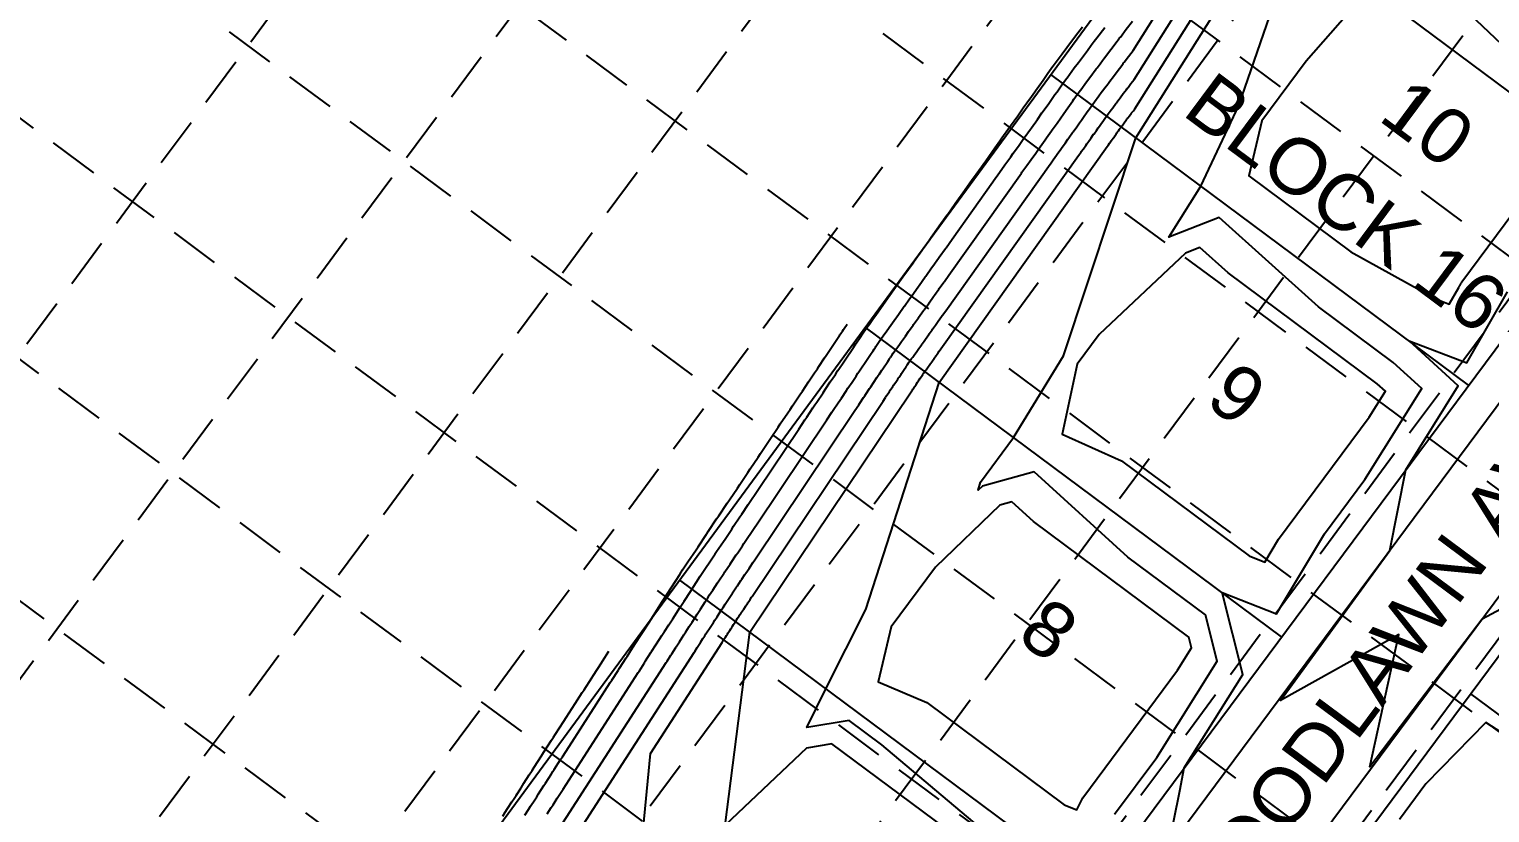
# Model space of a CAD drawing. Header units: feet. Extents: x 2260 to 6199, y 3666 to 7344.
# Drawn here: x 3161.6 to 3555.1, y 6306.2 to 6517.3 of the extents above; entities that cross this region are included whole.
import ezdxf
from ezdxf.enums import TextEntityAlignment as Align

# ---------------------------------------------------------------- set-up
doc = ezdxf.new("R2010")
doc.units = ezdxf.units.FT
doc.header["$LTSCALE"] = 40
doc.header["$MEASUREMENT"] = 0
doc.linetypes.add('HIDDEN', pattern=[0.375, 0.25, -0.125])
for name, color, linetype in [('BOUNDARY-LINE', 1, 'CONTINUOUS'), ('EOP-PROP', 4, 'CONTINUOUS'), ('FLOW-ARROWS', 253, 'CONTINUOUS'), ('GRID', 254, 'HIDDEN'), ('LOT-NOS', 4, 'CONTINUOUS'), ('lots-line', 4, 'CONTINUOUS'), ('PC', 43, 'CONTINUOUS'), ('ST-ROW', 2, 'CONTINUOUS'), ('STREET-NAME', 3, 'CONTINUOUS')]:
    doc.layers.add(name, color=color, linetype=linetype)
doc.styles.get("Standard").update_dxf_attribs({"font": 'ARIAL.TTF'})

msp = doc.modelspace()

# ---------------------------------------------------------------- linework, layer by layer
at = {"layer": 'BOUNDARY-LINE', "color": 7}
msp.add_line((3173.84, 6147.13), (3710.09, 6877.07), dxfattribs=at)
at = {"layer": 'EOP-PROP', "color": 7}
for p, q in [((3575.21, 6440.26), (3291.97, 6059.19)), ((3600.09, 6421.76), (3316.84, 6040.68))]:
    msp.add_line(p, q, dxfattribs=at)
at = {"layer": 'FLOW-ARROWS', "color": 7}
for points in [[(3502.82, 6508.21, 0, 1.67, 0), (3499.17, 6504.79, 0, 0, 0), (3494.06, 6500.01, 0, 0, 0)], [(3487.07, 6487.85, 0, 1.67, 0), (3489.29, 6492.33, 0, 0, 0), (3491.76, 6497.31, 0, 0, 0)], [(3514.18, 6445.82, 0, 1.67, 0), (3510.17, 6448.8, 0, 0, 0), (3499.02, 6457.1, 0, 0, 0)], [(3453.4, 6439.72, 0, 1.67, 0), (3449.75, 6436.31, 0, 0, 0), (3444.64, 6431.52, 0, 0, 0)], [(3437.65, 6419.36, 0, 1.67, 0), (3439.87, 6423.84, 0, 0, 0), (3442.33, 6428.82, 0, 0, 0)], [(3465.69, 6377.25, 0, 1.67, 0), (3461.68, 6380.23, 0, 0, 0), (3450.53, 6388.53, 0, 0, 0)], [(3403.02, 6371.95, 0, 1.67, 0), (3399.37, 6368.53, 0, 0, 0), (3394.26, 6363.75, 0, 0, 0)], [(3387.27, 6351.58, 0, 1.67, 0), (3389.49, 6356.06, 0, 0, 0), (3391.96, 6361.04, 0, 0, 0)], [(3552.64, 6337.5, 0, 1.67, 0), (3556.66, 6334.51, 0, 0, 0), (3562.47, 6330.18, 0, 0, 0)], [(3417.61, 6311.81, 0, 1.67, 0), (3413.6, 6314.8, 0, 0, 0), (3402.45, 6323.1, 0, 0, 0)]]:
    msp.add_lwpolyline(points, format="xyseb", dxfattribs=at)
at = {"layer": 'GRID', "linetype": 'HIDDEN', "ltscale": 1.35}
for p, q in [((3687.59, 7142.82), (2598.11, 5673.12)), ((3729.57, 7111.7), (2640.09, 5642)), ((3771.54, 7080.59), (2682.06, 5610.89)), ((3813.52, 7049.47), (2724.04, 5579.77)), ((3855.49, 7018.35), (2766.01, 5548.66)), ((3897.47, 6987.24), (2807.99, 5517.54)), ((3939.44, 6956.12), (2849.96, 5486.42)), ((3981.42, 6925.01), (2891.93, 5455.31)), ((3146.15, 6763.08), (5748.58, 4833.91)), ((3115.04, 6721.11), (5717.47, 4791.93)), ((3083.92, 6679.13), (5686.35, 4749.96)), ((3052.8, 6637.16), (5655.24, 4707.99)), ((3021.69, 6595.18), (5624.12, 4666.01)), ((2990.57, 6553.21), (5593.01, 4624.04)), ((2959.46, 6511.23), (5561.89, 4582.06))]:
    msp.add_line(p, q, dxfattribs=at)
at = {"layer": 'lots-line', "color": 7}
for p, q in [((3549.36, 6421.39), (3436.79, 6505.06)), ((3498.98, 6353.62), (3386.79, 6437)), ((3448.6, 6285.84), (3336.8, 6368.94)), ((3549.87, 6338.27), (3642.17, 6269.67))]:
    msp.add_line(p, q, dxfattribs=at)
at = {"layer": 'PC', "color": 43, "flags": 128}
for points, elevation in [([(3453.97, 6305.83), (3465.33, 6321.12), (3481.65, 6347.07), (3478.46, 6359.54), (3457.52, 6375.1), (3432.36, 6398.09), (3418.37, 6394.21), (3417.24, 6393.12), (3417.86, 6395.26), (3426.77, 6407.29), (3440.27, 6429.29), (3459.69, 6488.04), (3502.06, 6555.41)], 567), ([(3468.45, 6296.62), (3471.53, 6312.13), (3472.76, 6318.34), (3488.58, 6343.49), (3482.93, 6365.55), (3497.6, 6359.77), (3510.56, 6381.39), (3521.41, 6395.98), (3536.76, 6420.49), (3529.03, 6427.56), (3508.96, 6442.48), (3482.13, 6466.6), (3468.57, 6461.32), (3477.2, 6475.03), (3487.49, 6496.75), (3508.31, 6557.13)], 566), ([(3408.5, 6301.99), (3377.86, 6324.77), (3370.99, 6323.63), (3349.07, 6302.89), (3355.78, 6354.83), (3399.2, 6419.64), (3399.54, 6420.14), (3399.64, 6420.29), (3399.97, 6420.79), (3400.07, 6420.94), (3400.18, 6421.09), (3400.51, 6421.6), (3400.63, 6421.77), (3400.9, 6422.18), (3401.17, 6422.58), (3401.3, 6422.77), (3401.36, 6422.87), (3401.63, 6423.26), (3401.7, 6423.36), (3402.15, 6424.04), (3402.3, 6424.26), (3402.32, 6424.29), (3402.38, 6424.39), (3402.43, 6424.46), (3402.48, 6424.53), (3402.51, 6424.57), (3402.64, 6424.77), (3402.87, 6425.11), (3402.95, 6425.22), (3403.05, 6425.35), (3403.2, 6425.56), (3403.39, 6425.84), (3403.73, 6426.31), (3404.02, 6426.72), (3404.42, 6427.28), (3404.43, 6427.29), (3404.43, 6427.29), (3404.47, 6427.35), (3404.73, 6427.71), (3404.9, 6427.96), (3404.92, 6427.98), (3405.36, 6428.6), (3405.42, 6428.68), (3405.83, 6429.25), (3405.86, 6429.31), (3406.26, 6429.86), (3406.26, 6429.86), (3406.34, 6429.98), (3406.73, 6430.53), (3406.77, 6430.58), (3407.18, 6431.16), (3407.23, 6431.22), (3407.63, 6431.79), (3444.3, 6483.3), (3444.37, 6483.4), (3445.01, 6484.3), (3445.03, 6484.32), (3445.59, 6485.11), (3446.22, 6485.99), (3446.49, 6486.38), (3447.05, 6487.16), (3447.49, 6487.78), (3447.67, 6488.03), (3448.35, 6488.99), (3448.45, 6489.13), (3449.09, 6490.03), (3449.59, 6490.72), (3449.92, 6491.19), (3450.32, 6491.76), (3450.99, 6492.69), (3451.22, 6493.01), (3451.37, 6493.23), (3451.8, 6493.86), (3452.26, 6494.47), (3452.29, 6494.51), (3453.07, 6495.57), (3453.51, 6496.16), (3454.37, 6497.32), (3454.48, 6497.46), (3454.9, 6498.02), (3455.22, 6498.45), (3455.49, 6498.81), (3456.34, 6499.94), (3457.18, 6501.05), (3457.32, 6501.24), (3457.43, 6501.37), (3457.52, 6501.49), (3457.61, 6501.62), (3458.41, 6502.66), (3459.24, 6503.74), (3489.57, 6551.97)], 569), ([(3428.88, 6292.83), (3391.28, 6324.54), (3382.53, 6331.05), (3371.13, 6329.16), (3376.22, 6339.64), (3387, 6361), (3406.77, 6422.15), (3452, 6485.67), (3452.03, 6485.72), (3452.35, 6486.17), (3452.36, 6486.18), (3452.64, 6486.58), (3452.95, 6487.02), (3453.09, 6487.21), (3453.37, 6487.6), (3453.59, 6487.91), (3453.68, 6488.04), (3454.02, 6488.52), (3454.07, 6488.59), (3454.39, 6489.03), (3454.64, 6489.38), (3454.81, 6489.62), (3455.01, 6489.9), (3455.34, 6490.37), (3455.45, 6490.53), (3455.53, 6490.63), (3455.75, 6490.95), (3455.97, 6491.26), (3455.99, 6491.28), (3456.38, 6491.81), (3456.6, 6492.1), (3457.03, 6492.68), (3457.09, 6492.75), (3457.29, 6493.03), (3457.46, 6493.25), (3457.59, 6493.43), (3458.02, 6493.99), (3458.44, 6494.55), (3458.51, 6494.64), (3458.56, 6494.71), (3458.6, 6494.77), (3458.65, 6494.83), (3459.05, 6495.35), (3459.46, 6495.89), (3495.82, 6553.69)], 568), ([(3326.09, 6292.41), (3328.96, 6322.16), (3348.25, 6352.12), (3348.33, 6352.25), (3348.67, 6352.78), (3348.75, 6352.9), (3349.11, 6353.46), (3349.16, 6353.54), (3349.45, 6353.99), (3349.69, 6354.36), (3349.85, 6354.61), (3350.02, 6354.88), (3350.32, 6355.35), (3350.58, 6355.74), (3350.86, 6356.17), (3351.04, 6356.45), (3351.34, 6356.93), (3351.76, 6357.58), (3352, 6357.94), (3352.15, 6358.19), (3352.44, 6358.62), (3352.88, 6359.28), (3352.99, 6359.45), (3353.44, 6360.12), (3353.45, 6360.13), (3353.53, 6360.27), (3353.99, 6360.94), (3354.1, 6361.11), (3354.56, 6361.79), (3354.68, 6361.97), (3355.1, 6362.6), (3355.23, 6362.8), (3355.66, 6363.43), (3355.79, 6363.64), (3356.22, 6364.27), (3356.35, 6364.47), (3391.63, 6417.13), (3392.3, 6418.13), (3392.5, 6418.42), (3393.17, 6419.42), (3393.37, 6419.72), (3393.58, 6420.04), (3394.26, 6421.04), (3394.48, 6421.38), (3395.03, 6422.2), (3395.57, 6423.01), (3395.82, 6423.38), (3395.95, 6423.58), (3396.48, 6424.36), (3396.62, 6424.57), (3397.52, 6425.92), (3397.82, 6426.36), (3397.86, 6426.42), (3397.99, 6426.62), (3398.09, 6426.77), (3398.18, 6426.9), (3398.24, 6426.99), (3398.51, 6427.39), (3398.96, 6428.07), (3399.13, 6428.29), (3399.32, 6428.55), (3399.62, 6428.98), (3400.01, 6429.52), (3400.69, 6430.47), (3401.27, 6431.29), (3402.06, 6432.4), (3402.08, 6432.42), (3402.08, 6432.43), (3402.16, 6432.55), (3402.68, 6433.27), (3403.03, 6433.76), (3403.06, 6433.81), (3403.94, 6435.04), (3404.06, 6435.21), (3404.88, 6436.35), (3404.95, 6436.46), (3405.74, 6437.56), (3405.74, 6437.57), (3405.91, 6437.81), (3406.69, 6438.9), (3406.77, 6439.02), (3407.59, 6440.16), (3407.68, 6440.29), (3408.49, 6441.43), (3436.61, 6480.93), (3436.71, 6481.07), (3437.67, 6482.42), (3437.7, 6482.45), (3438.55, 6483.65), (3439.48, 6484.96), (3439.89, 6485.54), (3440.73, 6486.71), (3441.4, 6487.65), (3441.66, 6488.03), (3442.68, 6489.46), (3442.83, 6489.67), (3443.79, 6491.02), (3444.54, 6492.06), (3445.04, 6492.77), (3445.64, 6493.61), (3446.64, 6495.02), (3446.98, 6495.49), (3447.21, 6495.82), (3447.86, 6496.76), (3448.54, 6497.69), (3448.58, 6497.74), (3449.76, 6499.33), (3450.42, 6500.22), (3451.71, 6501.96), (3451.88, 6502.17), (3452.5, 6503.01), (3452.99, 6503.66), (3453.39, 6504.2), (3454.67, 6505.89), (3455.93, 6507.56), (3456.14, 6507.83), (3456.29, 6508.03), (3456.43, 6508.21), (3456.58, 6508.41), (3457.77, 6509.97), (3459.01, 6511.59), (3483.33, 6550.24)], 570), ([(3561.61, 6510.08), (3532.72, 6537.47)], 565), ([(3521.35, 6526.62), (3505.6, 6508.67), (3493.66, 6492.62), (3490.14, 6477.82), (3517.65, 6457.37), (3540.57, 6444.63), (3544.16, 6443.27), (3546.69, 6447.69), (3546.76, 6447.81), (3546.83, 6447.94), (3546.9, 6448.06), (3546.97, 6448.19), (3547.04, 6448.31), (3547.1, 6448.43), (3547.17, 6448.55), (3547.23, 6448.67), (3547.3, 6448.78), (3547.36, 6448.9), (3547.42, 6449.02), (3547.49, 6449.13), (3547.55, 6449.24), (3572.95, 6483.42)], 566), ([(3302.13, 6289.48), (3340.72, 6349.42), (3340.88, 6349.67), (3341.57, 6350.74), (3341.72, 6350.98), (3342.44, 6352.09), (3342.54, 6352.24), (3343.12, 6353.15), (3343.6, 6353.89), (3343.92, 6354.38), (3344.27, 6354.93), (3344.87, 6355.86), (3345.38, 6356.66), (3345.93, 6357.51), (3346.29, 6358.07), (3346.9, 6359.02), (3347.74, 6360.33), (3348.21, 6361.05), (3348.51, 6361.56), (3349.09, 6362.42), (3349.97, 6363.73), (3350.19, 6364.06), (3351.09, 6365.4), (3351.11, 6365.44), (3351.29, 6365.7), (3352.19, 6367.05), (3352.42, 6367.39), (3353.33, 6368.75), (3353.58, 6369.11), (3354.42, 6370.38), (3354.68, 6370.76), (3355.53, 6372.04), (3355.8, 6372.44), (3356.66, 6373.72), (3356.93, 6374.12), (3384.06, 6414.61), (3385.07, 6416.12), (3385.36, 6416.55), (3386.36, 6418.05), (3386.67, 6418.51), (3386.98, 6418.98), (3388, 6420.49), (3388.33, 6420.99), (3389.16, 6422.22), (3389.97, 6423.44), (3390.35, 6424), (3390.54, 6424.29), (3391.33, 6425.47), (3391.54, 6425.78), (3392.9, 6427.81), (3393.34, 6428.47), (3393.4, 6428.55), (3393.6, 6428.86), (3393.75, 6429.07), (3393.88, 6429.28), (3393.97, 6429.41), (3394.37, 6430.01), (3395.06, 6431.03), (3395.31, 6431.36), (3395.59, 6431.75), (3396.05, 6432.39), (3396.63, 6433.21), (3397.65, 6434.64), (3398.51, 6435.85), (3399.71, 6437.53), (3399.73, 6437.56), (3399.74, 6437.57), (3399.86, 6437.74), (3400.64, 6438.83), (3401.16, 6439.57), (3401.21, 6439.64), (3402.53, 6441.49), (3402.7, 6441.74), (3403.93, 6443.45), (3404.04, 6443.62), (3405.22, 6445.27), (3405.23, 6445.28), (3405.48, 6445.64), (3406.64, 6447.27), (3406.77, 6447.45), (3408, 6449.17), (3408.13, 6449.36), (3409.35, 6451.07), (3428.92, 6478.56), (3429.05, 6478.75), (3430.33, 6480.55), (3430.36, 6480.59), (3431.5, 6482.19), (3432.74, 6483.93), (3433.29, 6484.71), (3434.41, 6486.27), (3435.3, 6487.52), (3435.65, 6488.02), (3437.01, 6489.93), (3437.21, 6490.21), (3438.49, 6492.01), (3439.48, 6493.4), (3440.15, 6494.34), (3440.96, 6495.47), (3442.29, 6497.34), (3442.74, 6497.98), (3443.05, 6498.41), (3443.92, 6499.67), (3444.83, 6500.9), (3444.88, 6500.98), (3446.45, 6503.09), (3447.33, 6504.28), (3449.06, 6506.6), (3449.27, 6506.88), (3450.11, 6508), (3450.75, 6508.86), (3451.29, 6509.58), (3452.99, 6511.83), (3454.68, 6514.06), (3454.96, 6514.43), (3455.16, 6514.7), (3455.34, 6514.93), (3455.54, 6515.19), (3457.13, 6517.28), (3458.78, 6519.43)], 571), ([(3573.93, 6490.32), (3533, 6520.74)], 566), ([(3301.17, 6305.96), (3302.23, 6307.61), (3302.49, 6308.03), (3302.73, 6308.4), (3303.88, 6310.19), (3304.2, 6310.67), (3305.42, 6312.57), (3325.65, 6344), (3325.98, 6344.5), (3327.35, 6346.64), (3327.66, 6347.12), (3329.1, 6349.36), (3329.29, 6349.66), (3330.46, 6351.46), (3331.42, 6352.95), (3332.05, 6353.93), (3332.75, 6355.02), (3333.95, 6356.89), (3334.98, 6358.49), (3336.08, 6360.19), (3336.8, 6361.31), (3338.02, 6363.21), (3339.71, 6365.83), (3340.63, 6367.27), (3341.24, 6368.29), (3342.39, 6370), (3344.16, 6372.63), (3344.59, 6373.29), (3346.4, 6375.97), (3346.44, 6376.05), (3346.79, 6376.57), (3348.6, 6379.27), (3349.06, 6379.96), (3350.87, 6382.66), (3351.37, 6383.4), (3353.06, 6385.92), (3353.58, 6386.7), (3355.29, 6389.24), (3355.83, 6390.05), (3357.54, 6392.61), (3358.07, 6393.4), (3368.92, 6409.59), (3370.59, 6412.09), (3371.08, 6412.82), (3372.75, 6415.32), (3373.26, 6416.08), (3373.79, 6416.86), (3375.48, 6419.38), (3376.04, 6420.22), (3377.41, 6422.27), (3378.77, 6424.3), (3379.39, 6425.23), (3379.72, 6425.72), (3381.04, 6427.68), (3381.38, 6428.2), (3383.65, 6431.57), (3384.39, 6432.68), (3384.48, 6432.82), (3384.82, 6433.33), (3385.06, 6433.68), (3385.29, 6434.02), (3385.44, 6434.25), (3386.11, 6435.25), (3387.24, 6436.95), (3387.67, 6437.49), (3388.13, 6438.14), (3388.9, 6439.21), (3389.87, 6440.58), (3391.56, 6442.96), (3393.01, 6444.99), (3395, 6447.78), (3395.03, 6447.83), (3395.05, 6447.85), (3395.25, 6448.13), (3396.54, 6449.96), (3397.42, 6451.18), (3397.5, 6451.29), (3399.69, 6454.38), (3399.99, 6454.79), (3402.03, 6457.66), (3402.22, 6457.93), (3404.18, 6460.68), (3404.19, 6460.7), (3404.62, 6461.29), (3406.56, 6464.02), (3406.77, 6464.31), (3408.81, 6467.18), (3409.03, 6467.49), (3411.07, 6470.36), (3413.53, 6473.81), (3413.73, 6474.1), (3415.66, 6476.8), (3415.7, 6476.86), (3417.4, 6479.26), (3419.27, 6481.88), (3420.1, 6483.04), (3421.77, 6485.38), (3423.1, 6487.26), (3423.64, 6488.01), (3425.68, 6490.87), (3425.97, 6491.29), (3427.89, 6493.99), (3429.38, 6496.08), (3430.39, 6497.49), (3431.59, 6499.19), (3433.59, 6501.99), (3434.27, 6502.94), (3434.73, 6503.59), (3436.03, 6505.48), (3437.39, 6507.33), (3437.48, 6507.44), (3439.83, 6510.62), (3441.14, 6512.39), (3443.74, 6515.87), (3444.06, 6516.3), (3445.31, 6517.98)], 573), ([(3303.78, 6301.03), (3333.19, 6346.71), (3333.43, 6347.09), (3334.46, 6348.69), (3334.69, 6349.05), (3335.77, 6350.73), (3335.92, 6350.95), (3336.79, 6352.3), (3337.51, 6353.42), (3337.98, 6354.16), (3338.51, 6354.97), (3339.41, 6356.37), (3340.18, 6357.57), (3341, 6358.85), (3341.55, 6359.69), (3342.46, 6361.11), (3343.73, 6363.08), (3344.42, 6364.16), (3344.88, 6364.92), (3345.74, 6366.21), (3347.06, 6368.18), (3347.39, 6368.67), (3348.74, 6370.69), (3348.78, 6370.74), (3349.04, 6371.13), (3350.4, 6373.16), (3350.74, 6373.68), (3352.1, 6375.7), (3352.47, 6376.26), (3353.74, 6378.15), (3354.13, 6378.73), (3355.41, 6380.64), (3355.81, 6381.25), (3357.1, 6383.16), (3357.5, 6383.76), (3376.49, 6412.1), (3377.83, 6414.1), (3378.22, 6414.68), (3379.56, 6416.68), (3379.97, 6417.29), (3380.39, 6417.92), (3381.74, 6419.93), (3382.18, 6420.6), (3383.28, 6422.24), (3384.37, 6423.87), (3384.87, 6424.61), (3385.13, 6425), (3386.19, 6426.58), (3386.46, 6426.99), (3388.27, 6429.69), (3388.86, 6430.57), (3388.94, 6430.69), (3389.21, 6431.09), (3389.4, 6431.38), (3389.58, 6431.65), (3389.7, 6431.83), (3390.24, 6432.63), (3391.15, 6433.99), (3391.49, 6434.43), (3391.86, 6434.94), (3392.47, 6435.8), (3393.25, 6436.9), (3394.6, 6438.8), (3395.76, 6440.42), (3397.35, 6442.66), (3397.38, 6442.69), (3397.39, 6442.71), (3397.55, 6442.94), (3398.59, 6444.4), (3399.29, 6445.38), (3399.35, 6445.47), (3401.11, 6447.93), (3401.34, 6448.26), (3402.98, 6450.55), (3403.13, 6450.77), (3404.7, 6452.98), (3404.71, 6452.99), (3405.05, 6453.47), (3406.6, 6455.65), (3406.77, 6455.88), (3408.4, 6458.18), (3408.58, 6458.43), (3410.21, 6460.71), (3421.22, 6476.19), (3421.39, 6476.42), (3423, 6478.68), (3423.03, 6478.73), (3424.45, 6480.72), (3426.01, 6482.9), (3426.7, 6483.87), (3428.09, 6485.83), (3429.2, 6487.39), (3429.64, 6488.01), (3431.34, 6490.4), (3431.59, 6490.75), (3433.19, 6493), (3434.43, 6494.74), (3435.27, 6495.92), (3436.28, 6497.33), (3437.94, 6499.67), (3438.51, 6500.46), (3438.89, 6501), (3439.97, 6502.58), (3441.11, 6504.12), (3441.18, 6504.21), (3443.14, 6506.86), (3444.23, 6508.33), (3446.4, 6511.23), (3446.67, 6511.59), (3447.71, 6512.99), (3448.52, 6514.06), (3449.19, 6514.96), (3451.32, 6517.78)], 572), ([(3490.27, 6375.42), (3494.46, 6373.77), (3498.16, 6379.95), (3522.57, 6412.78), (3526.95, 6419.78), (3524.74, 6421.8), (3484.61, 6451.63), (3476.95, 6458.52), (3473.06, 6457.01), (3449.87, 6435.06), (3443.91, 6427.04), (3439.91, 6408.25), (3455.87, 6400.99), (3490.27, 6375.42)], 567), ([(3566.95, 6365.8), (3552.98, 6358.38), (3537.87, 6338.47), (3522.76, 6318.55), (3530.6, 6354.25), (3498.68, 6336.45), (3513.39, 6356.66), (3528.1, 6376.88), (3532.41, 6398.59), (3546.57, 6421.19), (3533.31, 6433.33), (3548.89, 6427.42), (3559.84, 6446.57)], 565), ([(3295.11, 6305.55), (3296.11, 6307.11), (3296.69, 6308.01), (3297.79, 6309.72), (3298.33, 6310.55), (3298.8, 6311.28), (3300.25, 6313.54), (3300.68, 6314.2), (3302.28, 6316.68), (3302.67, 6317.3), (3303.03, 6317.86), (3304.76, 6320.54), (3305.23, 6321.26), (3307.06, 6324.11), (3318.12, 6341.29), (3318.53, 6341.92), (3320.24, 6344.59), (3320.63, 6345.19), (3322.43, 6347.99), (3322.67, 6348.36), (3324.13, 6350.62), (3325.32, 6352.48), (3326.11, 6353.71), (3326.99, 6355.07), (3328.49, 6357.4), (3329.78, 6359.4), (3331.15, 6361.53), (3332.06, 6362.94), (3333.58, 6365.3), (3335.69, 6368.58), (3336.85, 6370.38), (3337.61, 6371.65), (3339.05, 6373.79), (3341.25, 6377.08), (3341.8, 6377.9), (3344.05, 6381.26), (3344.11, 6381.35), (3344.54, 6382), (3346.8, 6385.37), (3347.38, 6386.24), (3349.65, 6389.62), (3350.26, 6390.54), (3352.38, 6393.7), (3353.03, 6394.67), (3355.16, 6397.85), (3355.84, 6398.85), (3357.98, 6402.05), (3358.64, 6403.04), (3361.34, 6407.07), (3363.36, 6410.08), (3363.94, 6410.95), (3365.95, 6413.95), (3366.56, 6414.86), (3367.19, 6415.8), (3369.22, 6418.82), (3369.89, 6419.83), (3371.54, 6422.29), (3373.17, 6424.73), (3373.92, 6425.84), (3374.31, 6426.43), (3375.89, 6428.79), (3376.31, 6429.41), (3379.02, 6433.46), (3379.91, 6434.79), (3380.02, 6434.95), (3380.43, 6435.56), (3380.72, 6435.99), (3380.99, 6436.4), (3381.17, 6436.66), (3381.97, 6437.87)], 574), ([(3440.45, 6308.4), (3443.85, 6307.02), (3445.4, 6310.26), (3470.96, 6344.66), (3474.73, 6350.65), (3473.99, 6353.53), (3432.12, 6384.65), (3426.31, 6389.96), (3423.08, 6389.06), (3405.74, 6372.34), (3393.81, 6356.29), (3390.27, 6341.46), (3403.41, 6335.94), (3440.45, 6308.4)], 568), ([(3289.16, 6305.3), (3289.86, 6306.38), (3290.47, 6307.33), (3291.65, 6309.16), (3292.24, 6310.08), (3292.77, 6310.91), (3294.1, 6312.98), (3294.88, 6314.19), (3296.34, 6316.46), (3297.06, 6317.57), (3297.68, 6318.54), (3299.63, 6321.56), (3300.2, 6322.44), (3302.32, 6325.74), (3302.85, 6326.57), (3303.33, 6327.32), (3305.63, 6330.89), (3306.26, 6331.86), (3308.7, 6335.66), (3310.59, 6338.59), (3311.08, 6339.34), (3313.14, 6342.54), (3313.6, 6343.27), (3315.76, 6346.62), (3316.05, 6347.07), (3317.79, 6349.78)], 575), ([(3564.18, 6324), (3553.97, 6330.55), (3537.85, 6314.06), (3530.7, 6304.43)], 566), ([(3289.16, 6305.3), (3289.86, 6306.38), (3290.47, 6307.33), (3291.65, 6309.16), (3292.24, 6310.08), (3292.77, 6310.91), (3292.98, 6311.23)], 575), ([(3295.11, 6305.55), (3296.11, 6307.11), (3296.69, 6308.01), (3296.89, 6308.32)], 574)]:
    msp.add_lwpolyline(points, dxfattribs=dict(at, elevation=elevation))
at = {"layer": 'ST-ROW', "color": 7}
for p, q in [((3284.35, 6064.86), (3567.59, 6445.92)), ((3324.46, 6035.01), (3607.72, 6416.09))]:
    msp.add_line(p, q, dxfattribs=at)

# ---------------------------------------------------------------- texts
at = {"layer": 'LOT-NOS', "color": 7}
msp.add_text('BLOCK 16', height=15, rotation=323.3354, dxfattribs=at).set_placement((3471.79, 6494.48))
for s, p in [('10', (3538.47, 6492.1)), ('9', (3487.04, 6419.07)), ('8', (3436.35, 6355.63))]:
    msp.add_text(s, height=15, rotation=323.3354, dxfattribs=at).set_placement(p, align=Align.MIDDLE_CENTER)
at = {"layer": 'STREET-NAME', "color": 7}
msp.add_text('WOODLAWN AVENUE', height=15, rotation=53.3765, dxfattribs=at).set_placement((3478.79, 6270.93))

doc.saveas('drawing.dxf')
